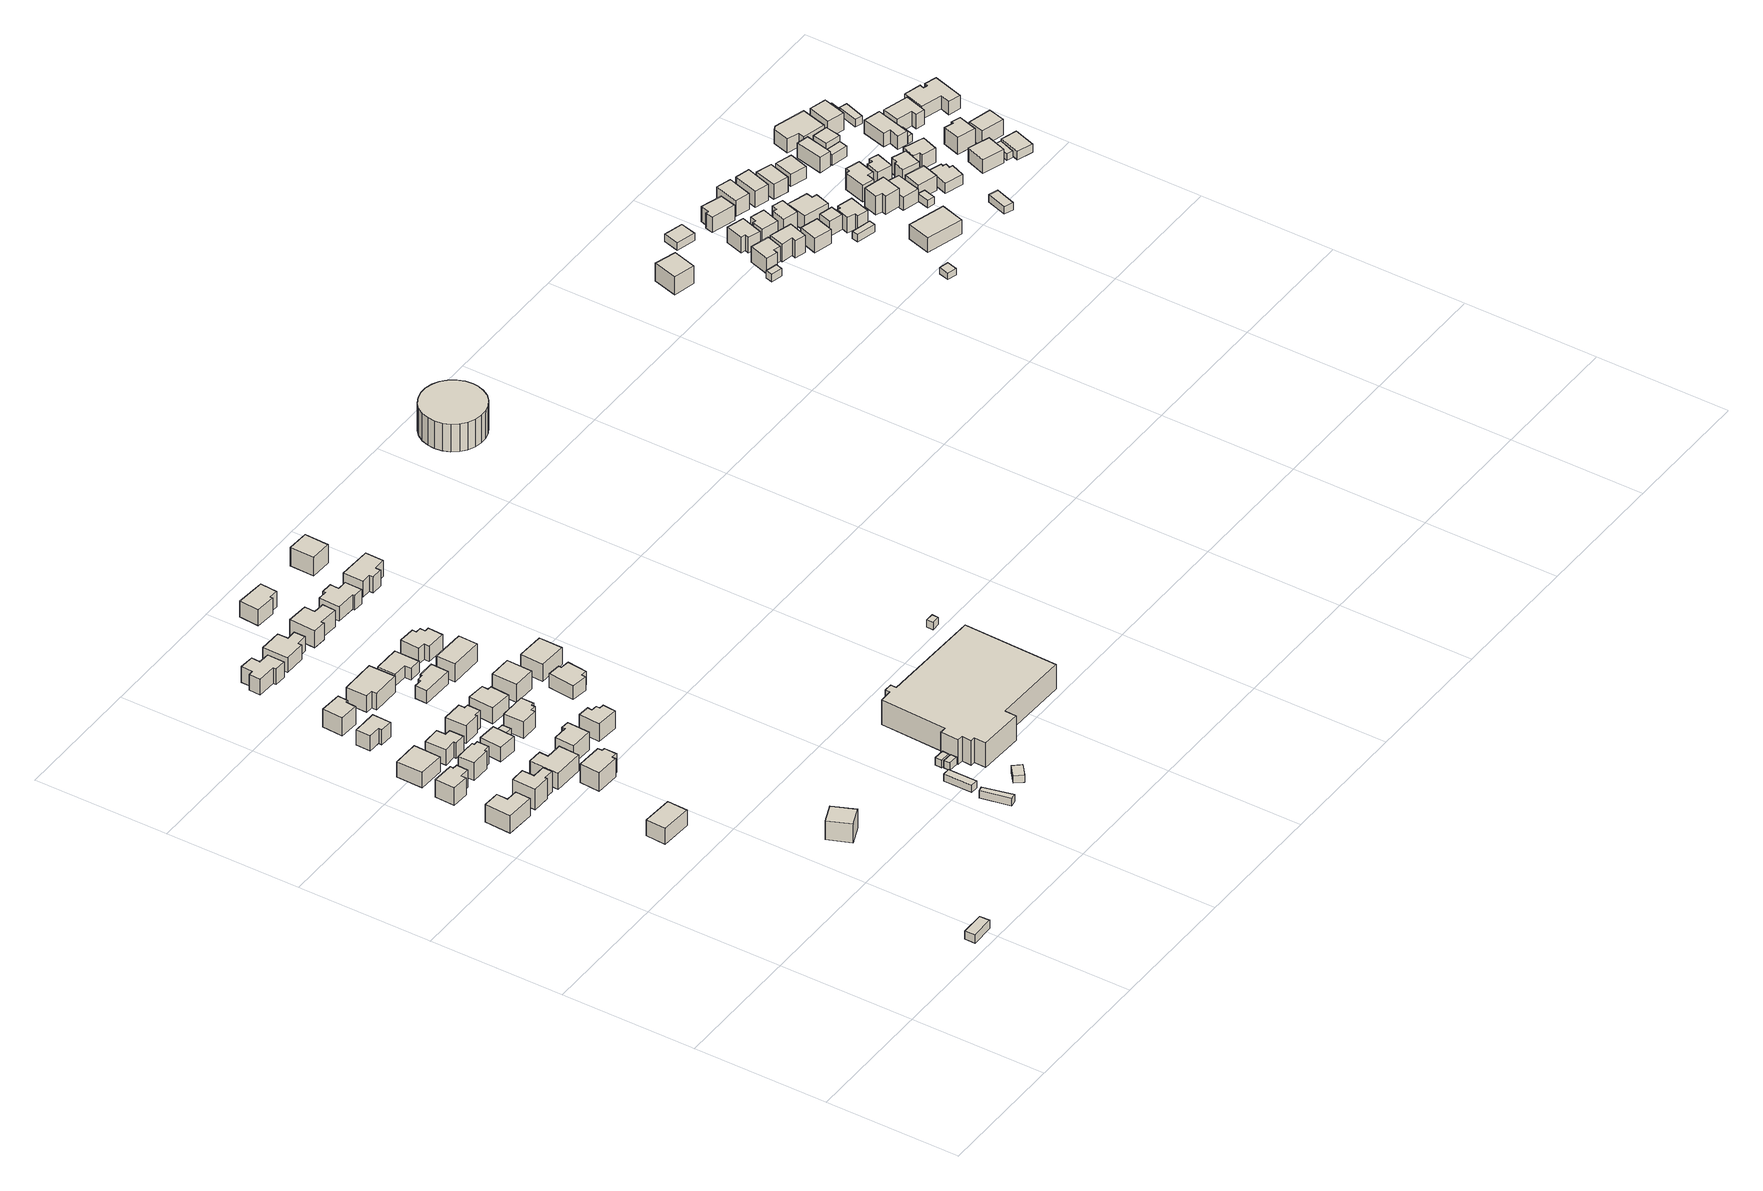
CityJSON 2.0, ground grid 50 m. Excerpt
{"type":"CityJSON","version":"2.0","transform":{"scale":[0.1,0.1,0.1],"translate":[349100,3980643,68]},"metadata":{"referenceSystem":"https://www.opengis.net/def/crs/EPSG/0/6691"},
"CityObjects":{
"building1":{"type":"Building","attributes":{"measuredHeight":3.4},"geometry":[{"type":"Solid","lod":"1","boundaries":[[[[0,1,2,3]],[[2,4,5,3]],[[1,6,4,2]],[[0,7,6,1]],[[3,5,7,0]],[[4,6,7,5]]]]}]},
"building2":{"type":"Building","attributes":{"measuredHeight":9.5},"geometry":[{"type":"Solid","lod":"1","boundaries":[[[[8,9,10,11,12,13]],[[12,14,15,13]],[[11,16,14,12]],[[10,17,16,11]],[[9,18,17,10]],[[8,19,18,9]],[[13,15,19,8]],[[14,16,17,18,19,15]]]]}]},
"building3":{"type":"Building","attributes":{"measuredHeight":8.2},"geometry":[{"type":"Solid","lod":"1","boundaries":[[[[20,21,22,23,24,25,26,27]],[[26,28,29,27]],[[25,30,28,26]],[[24,31,30,25]],[[23,32,31,24]],[[22,33,32,23]],[[21,34,33,22]],[[20,35,34,21]],[[27,29,35,20]],[[28,30,31,32,33,34,35,29]]]]}]},
"building4":{"type":"Building","attributes":{"measuredHeight":7.9},"geometry":[{"type":"Solid","lod":"1","boundaries":[[[[36,37,38,39]],[[38,40,41,39]],[[37,42,40,38]],[[36,43,42,37]],[[39,41,43,36]],[[40,42,43,41]]]]}]},
"building5":{"type":"Building","attributes":{"measuredHeight":7.8},"geometry":[{"type":"Solid","lod":"1","boundaries":[[[[44,45,46,47]],[[46,48,49,47]],[[45,50,48,46]],[[44,51,50,45]],[[47,49,51,44]],[[48,50,51,49]]]]}]},
"building6":{"type":"Building","attributes":{"measuredHeight":9.3},"geometry":[{"type":"Solid","lod":"1","boundaries":[[[[52,53,54,55,56,57,58,59]],[[58,60,61,59]],[[57,62,60,58]],[[56,63,62,57]],[[55,64,63,56]],[[54,65,64,55]],[[53,66,65,54]],[[52,67,66,53]],[[59,61,67,52]],[[60,62,63,64,65,66,67,61]]]]}]},
"building7":{"type":"Building","attributes":{"measuredHeight":8.3},"geometry":[{"type":"Solid","lod":"1","boundaries":[[[[68,69,70,71,72,73,74,75]],[[74,76,77,75]],[[73,78,76,74]],[[72,79,78,73]],[[71,80,79,72]],[[70,81,80,71]],[[69,82,81,70]],[[68,83,82,69]],[[75,77,83,68]],[[76,78,79,80,81,82,83,77]]]]}]},
"building8":{"type":"Building","attributes":{"measuredHeight":7.4},"geometry":[{"type":"Solid","lod":"1","boundaries":[[[[84,85,86,87,88,89,90,91]],[[90,92,93,91]],[[89,94,92,90]],[[88,95,94,89]],[[87,96,95,88]],[[86,97,96,87]],[[85,98,97,86]],[[84,99,98,85]],[[91,93,99,84]],[[92,94,95,96,97,98,99,93]]]]}]},
"building9":{"type":"Building","attributes":{"measuredHeight":6.1},"geometry":[{"type":"Solid","lod":"1","boundaries":[[[[100,101,102,103,104,105]],[[104,106,107,105]],[[103,108,106,104]],[[102,109,108,103]],[[101,110,109,102]],[[100,111,110,101]],[[105,107,111,100]],[[106,108,109,110,111,107]]]]}]},
"building10":{"type":"Building","attributes":{"measuredHeight":6.6},"geometry":[{"type":"Solid","lod":"1","boundaries":[[[[112,113,114,115,116,117]],[[116,118,119,117]],[[115,120,118,116]],[[114,121,120,115]],[[113,122,121,114]],[[112,123,122,113]],[[117,119,123,112]],[[118,120,121,122,123,119]]]]}]},
"building11":{"type":"Building","attributes":{"measuredHeight":8.3},"geometry":[{"type":"Solid","lod":"1","boundaries":[[[[124,125,126,127,128,129]],[[128,130,131,129]],[[127,132,130,128]],[[126,133,132,127]],[[125,134,133,126]],[[124,135,134,125]],[[129,131,135,124]],[[130,132,133,134,135,131]]]]}]},
"building12":{"type":"Building","attributes":{"measuredHeight":8.5},"geometry":[{"type":"Solid","lod":"1","boundaries":[[[[136,137,138,139]],[[138,140,141,139]],[[137,142,140,138]],[[136,143,142,137]],[[139,141,143,136]],[[140,142,143,141]]]]}]},
"building13":{"type":"Building","attributes":{"measuredHeight":8.8},"geometry":[{"type":"Solid","lod":"1","boundaries":[[[[144,145,146,147,148,149,150,151]],[[150,152,153,151]],[[149,154,152,150]],[[148,155,154,149]],[[147,156,155,148]],[[146,157,156,147]],[[145,158,157,146]],[[144,159,158,145]],[[151,153,159,144]],[[152,154,155,156,157,158,159,153]]]]}]},
"building14":{"type":"Building","attributes":{"measuredHeight":5.9},"geometry":[{"type":"Solid","lod":"1","boundaries":[[[[160,161,162,163]],[[162,164,165,163]],[[161,166,164,162]],[[160,167,166,161]],[[163,165,167,160]],[[164,166,167,165]]]]}]},
"building15":{"type":"Building","attributes":{"measuredHeight":8.2},"geometry":[{"type":"Solid","lod":"1","boundaries":[[[[168,169,170,171,172,173,174,175]],[[174,176,177,175]],[[173,178,176,174]],[[172,179,178,173]],[[171,180,179,172]],[[170,181,180,171]],[[169,182,181,170]],[[168,183,182,169]],[[175,177,183,168]],[[176,178,179,180,181,182,183,177]]]]}]},
"building16":{"type":"Building","attributes":{"measuredHeight":8.1},"geometry":[{"type":"Solid","lod":"1","boundaries":[[[[184,185,186,187,188,189]],[[188,190,191,189]],[[187,192,190,188]],[[186,193,192,187]],[[185,194,193,186]],[[184,195,194,185]],[[189,191,195,184]],[[190,192,193,194,195,191]]]]}]},
"building17":{"type":"Building","attributes":{"measuredHeight":3},"geometry":[{"type":"Solid","lod":"1","boundaries":[[[[196,197,198,199]],[[198,200,201,199]],[[197,202,200,198]],[[196,203,202,197]],[[199,201,203,196]],[[200,202,203,201]]]]}]},
"building18":{"type":"Building","attributes":{"measuredHeight":8.4},"geometry":[{"type":"Solid","lod":"1","boundaries":[[[[204,205,206,207,208,209,210,211,212,213]],[[212,214,215,213]],[[211,216,214,212]],[[210,217,216,211]],[[209,218,217,210]],[[208,219,218,209]],[[207,220,219,208]],[[206,221,220,207]],[[205,222,221,206]],[[204,223,222,205]],[[213,215,223,204]],[[214,216,217,218,219,220,221,222,223,215]]]]}]},
"building19":{"type":"Building","attributes":{"measuredHeight":8.9},"geometry":[{"type":"Solid","lod":"1","boundaries":[[[[224,225,226,227,228,229]],[[228,230,231,229]],[[227,232,230,228]],[[226,233,232,227]],[[225,234,233,226]],[[224,235,234,225]],[[229,231,235,224]],[[230,232,233,234,235,231]]]]}]},
"building20":{"type":"Building","attributes":{"measuredHeight":7.8},"geometry":[{"type":"Solid","lod":"1","boundaries":[[[[236,237,238,239,240,241,242,243]],[[242,244,245,243]],[[241,246,244,242]],[[240,247,246,241]],[[239,248,247,240]],[[238,249,248,239]],[[237,250,249,238]],[[236,251,250,237]],[[243,245,251,236]],[[244,246,247,248,249,250,251,245]]]]}]},
"building21":{"type":"Building","attributes":{"measuredHeight":8},"geometry":[{"type":"Solid","lod":"1","boundaries":[[[[252,253,254,255,256,257]],[[256,258,259,257]],[[255,260,258,256]],[[254,261,260,255]],[[253,262,261,254]],[[252,263,262,253]],[[257,259,263,252]],[[258,260,261,262,263,259]]]]}]},
"building22":{"type":"Building","attributes":{"measuredHeight":8.2},"geometry":[{"type":"Solid","lod":"1","boundaries":[[[[264,265,266,267,268,269,270,271]],[[270,272,273,271]],[[269,274,272,270]],[[268,275,274,269]],[[267,276,275,268]],[[266,277,276,267]],[[265,278,277,266]],[[264,279,278,265]],[[271,273,279,264]],[[272,274,275,276,277,278,279,273]]]]}]},
"building23":{"type":"Building","attributes":{"measuredHeight":8.6},"geometry":[{"type":"Solid","lod":"1","boundaries":[[[[280,281,282,283,284,285,286,287]],[[286,288,289,287]],[[285,290,288,286]],[[284,291,290,285]],[[283,292,291,284]],[[282,293,292,283]],[[281,294,293,282]],[[280,295,294,281]],[[287,289,295,280]],[[288,290,291,292,293,294,295,289]]]]}]},
"building24":{"type":"Building","attributes":{"measuredHeight":5.2},"geometry":[{"type":"Solid","lod":"1","boundaries":[[[[296,297,298,299,300,301,302,303]],[[302,304,305,303]],[[301,306,304,302]],[[300,307,306,301]],[[299,308,307,300]],[[298,309,308,299]],[[297,310,309,298]],[[296,311,310,297]],[[303,305,311,296]],[[304,306,307,308,309,310,311,305]]]]}]},
"building25":{"type":"Building","attributes":{"measuredHeight":5.7},"geometry":[{"type":"Solid","lod":"1","boundaries":[[[[312,313,314,315,316,317]],[[316,318,319,317]],[[315,320,318,316]],[[314,321,320,315]],[[313,322,321,314]],[[312,323,322,313]],[[317,319,323,312]],[[318,320,321,322,323,319]]]]}]},
"building26":{"type":"Building","attributes":{"measuredHeight":8.3},"geometry":[{"type":"Solid","lod":"1","boundaries":[[[[324,325,326,327]],[[326,328,329,327]],[[325,330,328,326]],[[324,331,330,325]],[[327,329,331,324]],[[328,330,331,329]]]]}]},
"building27":{"type":"Building","attributes":{"measuredHeight":3},"geometry":[{"type":"Solid","lod":"1","boundaries":[[[[332,333,334,335]],[[334,336,337,335]],[[333,338,336,334]],[[332,339,338,333]],[[335,337,339,332]],[[336,338,339,337]]]]}]},
"building28":{"type":"Building","attributes":{"measuredHeight":8.3},"geometry":[{"type":"Solid","lod":"1","boundaries":[[[[340,341,342,343,344,345,346,347]],[[346,348,349,347]],[[345,350,348,346]],[[344,351,350,345]],[[343,352,351,344]],[[342,353,352,343]],[[341,354,353,342]],[[340,355,354,341]],[[347,349,355,340]],[[348,350,351,352,353,354,355,349]]]]}]},
"building29":{"type":"Building","attributes":{"measuredHeight":8.1},"geometry":[{"type":"Solid","lod":"1","boundaries":[[[[356,357,358,359]],[[358,360,361,359]],[[357,362,360,358]],[[356,363,362,357]],[[359,361,363,356]],[[360,362,363,361]]]]}]},
"building30":{"type":"Building","attributes":{"measuredHeight":3},"geometry":[{"type":"Solid","lod":"1","boundaries":[[[[364,365,366,367]],[[366,368,369,367]],[[365,370,368,366]],[[364,371,370,365]],[[367,369,371,364]],[[368,370,371,369]]]]}]},
"building31":{"type":"Building","attributes":{"measuredHeight":5.5},"geometry":[{"type":"Solid","lod":"1","boundaries":[[[[372,373,374,375,376,377,378,379]],[[378,380,381,379]],[[377,382,380,378]],[[376,383,382,377]],[[375,384,383,376]],[[374,385,384,375]],[[373,386,385,374]],[[372,387,386,373]],[[379,381,387,372]],[[380,382,383,384,385,386,387,381]]]]}]},
"building32":{"type":"Building","attributes":{"measuredHeight":8.8},"geometry":[{"type":"Solid","lod":"1","boundaries":[[[[388,389,390,391,392,393,394,395,396,397]],[[396,398,399,397]],[[395,400,398,396]],[[394,401,400,395]],[[393,402,401,394]],[[392,403,402,393]],[[391,404,403,392]],[[390,405,404,391]],[[389,406,405,390]],[[388,407,406,389]],[[397,399,407,388]],[[398,400,401,402,403,404,405,406,407,399]]]]}]},
"building33":{"type":"Building","attributes":{"measuredHeight":8.3},"geometry":[{"type":"Solid","lod":"1","boundaries":[[[[408,409,410,411,412,413]],[[412,414,415,413]],[[411,416,414,412]],[[410,417,416,411]],[[409,418,417,410]],[[408,419,418,409]],[[413,415,419,408]],[[414,416,417,418,419,415]]]]}]},
"building34":{"type":"Building","attributes":{"measuredHeight":8.1},"geometry":[{"type":"Solid","lod":"1","boundaries":[[[[420,421,422,423]],[[422,424,425,423]],[[421,426,424,422]],[[420,427,426,421]],[[423,425,427,420]],[[424,426,427,425]]]]}]},
"building35":{"type":"Building","attributes":{"measuredHeight":3},"geometry":[{"type":"Solid","lod":"1","boundaries":[[[[428,429,430,431]],[[430,432,433,431]],[[429,434,432,430]],[[428,435,434,429]],[[431,433,435,428]],[[432,434,435,433]]]]}]},
"building36":{"type":"Building","attributes":{"measuredHeight":3},"geometry":[{"type":"Solid","lod":"1","boundaries":[[[[436,437,438,439]],[[438,440,441,439]],[[437,442,440,438]],[[436,443,442,437]],[[439,441,443,436]],[[440,442,443,441]]]]}]},
"building37":{"type":"Building","attributes":{"measuredHeight":3},"geometry":[{"type":"Solid","lod":"1","boundaries":[[[[444,445,446,447]],[[446,448,449,447]],[[445,450,448,446]],[[444,451,450,445]],[[447,449,451,444]],[[448,450,451,449]]]]}]},
"building38":{"type":"Building","attributes":{"measuredHeight":8.3},"geometry":[{"type":"Solid","lod":"1","boundaries":[[[[452,453,454,455,456,457,458,459,460,461]],[[460,462,463,461]],[[459,464,462,460]],[[458,465,464,459]],[[457,466,465,458]],[[456,467,466,457]],[[455,468,467,456]],[[454,469,468,455]],[[453,470,469,454]],[[452,471,470,453]],[[461,463,471,452]],[[462,464,465,466,467,468,469,470,471,463]]]]}]},
"building39":{"type":"Building","attributes":{"measuredHeight":8.4},"geometry":[{"type":"Solid","lod":"1","boundaries":[[[[472,473,474,475,476,477,478,479]],[[478,480,481,479]],[[477,482,480,478]],[[476,483,482,477]],[[475,484,483,476]],[[474,485,484,475]],[[473,486,485,474]],[[472,487,486,473]],[[479,481,487,472]],[[480,482,483,484,485,486,487,481]]]]}]},
"building40":{"type":"Building","attributes":{"measuredHeight":8.8},"geometry":[{"type":"Solid","lod":"1","boundaries":[[[[488,489,490,491]],[[490,492,493,491]],[[489,494,492,490]],[[488,495,494,489]],[[491,493,495,488]],[[492,494,495,493]]]]}]},
"building41":{"type":"Building","attributes":{"measuredHeight":10},"geometry":[{"type":"Solid","lod":"1","boundaries":[[[[496,497,498,499,500,501,502,503,504,505,506,507,508,509,510,511]],[[510,512,513,511]],[[509,514,512,510]],[[508,515,514,509]],[[507,516,515,508]],[[506,517,516,507]],[[505,518,517,506]],[[504,519,518,505]],[[503,520,519,504]],[[502,521,520,503]],[[501,522,521,502]],[[500,523,522,501]],[[499,524,523,500]],[[498,525,524,499]],[[497,526,525,498]],[[496,527,526,497]],[[511,513,527,496]],[[512,514,515,516,517,518,519,520,521,522,523,524,525,526,527,513]]]]}]},
"building42":{"type":"Building","attributes":{"measuredHeight":3},"geometry":[{"type":"Solid","lod":"1","boundaries":[[[[528,529,530,531]],[[530,532,533,531]],[[529,534,532,530]],[[528,535,534,529]],[[531,533,535,528]],[[532,534,535,533]]]]}]},
"building43":{"type":"Building","attributes":{"measuredHeight":12.5},"geometry":[{"type":"Solid","lod":"1","boundaries":[[[[536,537,538,539,540,541,542,543,544,545,546,547,548,549,550,551,552,553,554,555,556,557,558,559,560,561]],[[560,562,563,561]],[[559,564,562,560]],[[558,565,564,559]],[[557,566,565,558]],[[556,567,566,557]],[[555,568,567,556]],[[554,569,568,555]],[[553,570,569,554]],[[552,571,570,553]],[[551,572,571,552]],[[550,573,572,551]],[[549,574,573,550]],[[548,575,574,549]],[[547,576,575,548]],[[546,577,576,547]],[[545,578,577,546]],[[544,579,578,545]],[[543,580,579,544]],[[542,581,580,543]],[[541,582,581,542]],[[540,583,582,541]],[[539,584,583,540]],[[538,585,584,539]],[[537,586,585,538]],[[536,587,586,537]],[[561,563,587,536]],[[562,564,565,566,567,568,569,570,571,572,573,574,575,576,577,578,579,580,581,582,583,584,585,586,587,563]]]]}]},
"building44":{"type":"Building","attributes":{"measuredHeight":8.2},"geometry":[{"type":"Solid","lod":"1","boundaries":[[[[588,589,590,591]],[[590,592,593,591]],[[589,594,592,590]],[[588,595,594,589]],[[591,593,595,588]],[[592,594,595,593]]]]}]},
"building45":{"type":"Building","attributes":{"measuredHeight":3},"geometry":[{"type":"Solid","lod":"1","boundaries":[[[[596,597,598,599]],[[598,600,601,599]],[[597,602,600,598]],[[596,603,602,597]],[[599,601,603,596]],[[600,602,603,601]]]]}]},
"building46":{"type":"Building","attributes":{"measuredHeight":7.4},"geometry":[{"type":"Solid","lod":"1","boundaries":[[[[604,605,606,607,608,609]],[[608,610,611,609]],[[607,612,610,608]],[[606,613,612,607]],[[605,614,613,606]],[[604,615,614,605]],[[609,611,615,604]],[[610,612,613,614,615,611]]]]}]},
"building47":{"type":"Building","attributes":{"measuredHeight":3},"geometry":[{"type":"Solid","lod":"1","boundaries":[[[[616,617,618,619]],[[618,620,621,619]],[[617,622,620,618]],[[616,623,622,617]],[[619,621,623,616]],[[620,622,623,621]]]]}]},
"building48":{"type":"Building","attributes":{"measuredHeight":7.5},"geometry":[{"type":"Solid","lod":"1","boundaries":[[[[624,625,626,627,628,629]],[[628,630,631,629]],[[627,632,630,628]],[[626,633,632,627]],[[625,634,633,626]],[[624,635,634,625]],[[629,631,635,624]],[[630,632,633,634,635,631]]]]}]},
"building49":{"type":"Building","attributes":{"measuredHeight":8},"geometry":[{"type":"Solid","lod":"1","boundaries":[[[[636,637,638,639,640,641]],[[640,642,643,641]],[[639,644,642,640]],[[638,645,644,639]],[[637,646,645,638]],[[636,647,646,637]],[[641,643,647,636]],[[642,644,645,646,647,643]]]]}]},
"building50":{"type":"Building","attributes":{"measuredHeight":6.6},"geometry":[{"type":"Solid","lod":"1","boundaries":[[[[648,649,650,651,652,653]],[[652,654,655,653]],[[651,656,654,652]],[[650,657,656,651]],[[649,658,657,650]],[[648,659,658,649]],[[653,655,659,648]],[[654,656,657,658,659,655]]]]}]},
"building51":{"type":"Building","attributes":{"measuredHeight":7.6},"geometry":[{"type":"Solid","lod":"1","boundaries":[[[[660,661,662,663,664,665]],[[664,666,667,665]],[[663,668,666,664]],[[662,669,668,663]],[[661,670,669,662]],[[660,671,670,661]],[[665,667,671,660]],[[666,668,669,670,671,667]]]]}]},
"building52":{"type":"Building","attributes":{"measuredHeight":5.8},"geometry":[{"type":"Solid","lod":"1","boundaries":[[[[672,673,674,675]],[[674,676,677,675]],[[673,678,676,674]],[[672,679,678,673]],[[675,677,679,672]],[[676,678,679,677]]]]}]},
"building53":{"type":"Building","attributes":{"measuredHeight":2.6},"geometry":[{"type":"Solid","lod":"1","boundaries":[[[[680,681,682,683]],[[682,684,685,683]],[[681,686,684,682]],[[680,687,686,681]],[[683,685,687,680]],[[684,686,687,685]]]]}]},
"building54":{"type":"Building","attributes":{"measuredHeight":7},"geometry":[{"type":"Solid","lod":"1","boundaries":[[[[688,689,690,691,692,693]],[[692,694,695,693]],[[691,696,694,692]],[[690,697,696,691]],[[689,698,697,690]],[[688,699,698,689]],[[693,695,699,688]],[[694,696,697,698,699,695]]]]}]},
"building55":{"type":"Building","attributes":{"measuredHeight":6.1},"geometry":[{"type":"Solid","lod":"1","boundaries":[[[[700,701,702,703]],[[702,704,705,703]],[[701,706,704,702]],[[700,707,706,701]],[[703,705,707,700]],[[704,706,707,705]]]]}]},
"building56":{"type":"Building","attributes":{"measuredHeight":7.5},"geometry":[{"type":"Solid","lod":"1","boundaries":[[[[708,709,710,711]],[[710,712,713,711]],[[709,714,712,710]],[[708,715,714,709]],[[711,713,715,708]],[[712,714,715,713]]]]}]},
"building57":{"type":"Building","attributes":{"measuredHeight":3},"geometry":[{"type":"Solid","lod":"1","boundaries":[[[[716,717,718,719]],[[718,720,721,719]],[[717,722,720,718]],[[716,723,722,717]],[[719,721,723,716]],[[720,722,723,721]]]]}]},
"building58":{"type":"Building","attributes":{"measuredHeight":8.2},"geometry":[{"type":"Solid","lod":"1","boundaries":[[[[724,725,726,727,728,729]],[[728,730,731,729]],[[727,732,730,728]],[[726,733,732,727]],[[725,734,733,726]],[[724,735,734,725]],[[729,731,735,724]],[[730,732,733,734,735,731]]]]}]},
"building59":{"type":"Building","attributes":{"measuredHeight":8.3},"geometry":[{"type":"Solid","lod":"1","boundaries":[[[[736,737,738,739,740,741,742,743]],[[742,744,745,743]],[[741,746,744,742]],[[740,747,746,741]],[[739,748,747,740]],[[738,749,748,739]],[[737,750,749,738]],[[736,751,750,737]],[[743,745,751,736]],[[744,746,747,748,749,750,751,745]]]]}]},
"building60":{"type":"Building","attributes":{"measuredHeight":7.5},"geometry":[{"type":"Solid","lod":"1","boundaries":[[[[752,753,754,755]],[[754,756,757,755]],[[753,758,756,754]],[[752,759,758,753]],[[755,757,759,752]],[[756,758,759,757]]]]}]},
"building61":{"type":"Building","attributes":{"measuredHeight":7.2},"geometry":[{"type":"Solid","lod":"1","boundaries":[[[[760,761,762,763]],[[762,764,765,763]],[[761,766,764,762]],[[760,767,766,761]],[[763,765,767,760]],[[764,766,767,765]]]]}]},
"building62":{"type":"Building","attributes":{"measuredHeight":8},"geometry":[{"type":"Solid","lod":"1","boundaries":[[[[768,769,770,771]],[[770,772,773,771]],[[769,774,772,770]],[[768,775,774,769]],[[771,773,775,768]],[[772,774,775,773]]]]}]},
"building63":{"type":"Building","attributes":{"measuredHeight":8.8},"geometry":[{"type":"Solid","lod":"1","boundaries":[[[[776,777,778,779,780,781]],[[780,782,783,781]],[[779,784,782,780]],[[778,785,784,779]],[[777,786,785,778]],[[776,787,786,777]],[[781,783,787,776]],[[782,784,785,786,787,783]]]]}]},
"building64":{"type":"Building","attributes":{"measuredHeight":4.9},"geometry":[{"type":"Solid","lod":"1","boundaries":[[[[788,789,790,791]],[[790,792,793,791]],[[789,794,792,790]],[[788,795,794,789]],[[791,793,795,788]],[[792,794,795,793]]]]}]},
"building65":{"type":"Building","attributes":{"measuredHeight":7.3},"geometry":[{"type":"Solid","lod":"1","boundaries":[[[[796,797,798,799,800,801,802,803]],[[802,804,805,803]],[[801,806,804,802]],[[800,807,806,801]],[[799,808,807,800]],[[798,809,808,799]],[[797,810,809,798]],[[796,811,810,797]],[[803,805,811,796]],[[804,806,807,808,809,810,811,805]]]]}]},
"building66":{"type":"Building","attributes":{"measuredHeight":7.3},"geometry":[{"type":"Solid","lod":"1","boundaries":[[[[812,813,814,815]],[[814,816,817,815]],[[813,818,816,814]],[[812,819,818,813]],[[815,817,819,812]],[[816,818,819,817]]]]}]},
"building67":{"type":"Building","attributes":{"measuredHeight":3},"geometry":[{"type":"Solid","lod":"1","boundaries":[[[[820,821,822,823]],[[822,824,825,823]],[[821,826,824,822]],[[820,827,826,821]],[[823,825,827,820]],[[824,826,827,825]]]]}]},
"building68":{"type":"Building","attributes":{"measuredHeight":6.6},"geometry":[{"type":"Solid","lod":"1","boundaries":[[[[828,829,830,831,832,833]],[[832,834,835,833]],[[831,836,834,832]],[[830,837,836,831]],[[829,838,837,830]],[[828,839,838,829]],[[833,835,839,828]],[[834,836,837,838,839,835]]]]}]},
"building69":{"type":"Building","attributes":{"measuredHeight":7.3},"geometry":[{"type":"Solid","lod":"1","boundaries":[[[[840,841,842,843]],[[842,844,845,843]],[[841,846,844,842]],[[840,847,846,841]],[[843,845,847,840]],[[844,846,847,845]]]]}]},
"building70":{"type":"Building","attributes":{"measuredHeight":6.9},"geometry":[{"type":"Solid","lod":"1","boundaries":[[[[848,849,850,851]],[[850,852,853,851]],[[849,854,852,850]],[[848,855,854,849]],[[851,853,855,848]],[[852,854,855,853]]]]}]},
"building71":{"type":"Building","attributes":{"measuredHeight":3},"geometry":[{"type":"Solid","lod":"1","boundaries":[[[[856,857,858,859]],[[858,860,861,859]],[[857,862,860,858]],[[856,863,862,857]],[[859,861,863,856]],[[860,862,863,861]]]]}]},
"building72":{"type":"Building","attributes":{"measuredHeight":6.4},"geometry":[{"type":"Solid","lod":"1","boundaries":[[[[864,865,866,867,868,869]],[[868,870,871,869]],[[867,872,870,868]],[[866,873,872,867]],[[865,874,873,866]],[[864,875,874,865]],[[869,871,875,864]],[[870,872,873,874,875,871]]]]}]},
"building73":{"type":"Building","attributes":{"measuredHeight":4.2},"geometry":[{"type":"Solid","lod":"1","boundaries":[[[[876,877,878,879]],[[878,880,881,879]],[[877,882,880,878]],[[876,883,882,877]],[[879,881,883,876]],[[880,882,883,881]]]]}]},
"building74":{"type":"Building","attributes":{"measuredHeight":4.1},"geometry":[{"type":"Solid","lod":"1","boundaries":[[[[884,885,886,887,888,889,890,891]],[[890,892,893,891]],[[889,894,892,890]],[[888,895,894,889]],[[887,896,895,888]],[[886,897,896,887]],[[885,898,897,886]],[[884,899,898,885]],[[891,893,899,884]],[[892,894,895,896,897,898,899,893]]]]}]},
"building75":{"type":"Building","attributes":{"measuredHeight":6.1},"geometry":[{"type":"Solid","lod":"1","boundaries":[[[[900,901,902,903]],[[902,904,905,903]],[[901,906,904,902]],[[900,907,906,901]],[[903,905,907,900]],[[904,906,907,905]]]]}]},
"building76":{"type":"Building","attributes":{"measuredHeight":8},"geometry":[{"type":"Solid","lod":"1","boundaries":[[[[908,909,910,911,912,913,914]],[[913,915,916,914]],[[912,917,915,913]],[[911,918,917,912]],[[910,919,918,911]],[[909,920,919,910]],[[908,921,920,909]],[[914,916,921,908]],[[915,917,918,919,920,921,916]]]]}]},
"building77":{"type":"Building","attributes":{"measuredHeight":5.8},"geometry":[{"type":"Solid","lod":"1","boundaries":[[[[922,923,924,925,926,927]],[[926,928,929,927]],[[925,930,928,926]],[[924,931,930,925]],[[923,932,931,924]],[[922,933,932,923]],[[927,929,933,922]],[[928,930,931,932,933,929]]]]}]},
"building78":{"type":"Building","attributes":{"measuredHeight":7.5},"geometry":[{"type":"Solid","lod":"1","boundaries":[[[[934,935,936,937]],[[936,938,939,937]],[[935,940,938,936]],[[934,941,940,935]],[[937,939,941,934]],[[938,940,941,939]]]]}]},
"building79":{"type":"Building","attributes":{"measuredHeight":8},"geometry":[{"type":"Solid","lod":"1","boundaries":[[[[942,943,944,945]],[[944,946,947,945]],[[943,948,946,944]],[[942,949,948,943]],[[945,947,949,942]],[[946,948,949,947]]]]}]},
"building80":{"type":"Building","attributes":{"measuredHeight":7.7},"geometry":[{"type":"Solid","lod":"1","boundaries":[[[[950,951,952,953,954,955]],[[954,956,957,955]],[[953,958,956,954]],[[952,959,958,953]],[[951,960,959,952]],[[950,961,960,951]],[[955,957,961,950]],[[956,958,959,960,961,957]]]]}]},
"building81":{"type":"Building","attributes":{"measuredHeight":3},"geometry":[{"type":"Solid","lod":"1","boundaries":[[[[962,963,964,965]],[[964,966,967,965]],[[963,968,966,964]],[[962,969,968,963]],[[965,967,969,962]],[[966,968,969,967]]]]}]},
"building82":{"type":"Building","attributes":{"measuredHeight":7.6},"geometry":[{"type":"Solid","lod":"1","boundaries":[[[[970,971,972,973,974,975]],[[974,976,977,975]],[[973,978,976,974]],[[972,979,978,973]],[[971,980,979,972]],[[970,981,980,971]],[[975,977,981,970]],[[976,978,979,980,981,977]]]]}]},
"building83":{"type":"Building","attributes":{"measuredHeight":2.6},"geometry":[{"type":"Solid","lod":"1","boundaries":[[[[982,983,984,985]],[[984,986,987,985]],[[983,988,986,984]],[[982,989,988,983]],[[985,987,989,982]],[[986,988,989,987]]]]}]},
"building84":{"type":"Building","attributes":{"measuredHeight":3},"geometry":[{"type":"Solid","lod":"1","boundaries":[[[[990,991,992,993]],[[992,994,995,993]],[[991,996,994,992]],[[990,997,996,991]],[[993,995,997,990]],[[994,996,997,995]]]]}]},
"building85":{"type":"Building","attributes":{"measuredHeight":3},"geometry":[{"type":"Solid","lod":"1","boundaries":[[[[998,999,1000,1001]],[[1000,1002,1003,1001]],[[999,1004,1002,1000]],[[998,1005,1004,999]],[[1001,1003,1005,998]],[[1002,1004,1005,1003]]]]}]},
"building86":{"type":"Building","attributes":{"measuredHeight":3.4},"geometry":[{"type":"Solid","lod":"1","boundaries":[[[[1006,1007,1008,1009]],[[1008,1010,1011,1009]],[[1007,1012,1010,1008]],[[1006,1013,1012,1007]],[[1009,1011,1013,1006]],[[1010,1012,1013,1011]]]]}]},
"building87":{"type":"Building","attributes":{"measuredHeight":7.2},"geometry":[{"type":"Solid","lod":"1","boundaries":[[[[1014,1015,1016,1017,1018,1019]],[[1018,1020,1021,1019]],[[1017,1022,1020,1018]],[[1016,1023,1022,1017]],[[1015,1024,1023,1016]],[[1014,1025,1024,1015]],[[1019,1021,1025,1014]],[[1020,1022,1023,1024,1025,1021]]]]}]},
"building88":{"type":"Building","attributes":{"measuredHeight":7.7},"geometry":[{"type":"Solid","lod":"1","boundaries":[[[[1026,1027,1028,1029]],[[1028,1030,1031,1029]],[[1027,1032,1030,1028]],[[1026,1033,1032,1027]],[[1029,1031,1033,1026]],[[1030,1032,1033,1031]]]]}]},
"building89":{"type":"Building","attributes":{"measuredHeight":7.3},"geometry":[{"type":"Solid","lod":"1","boundaries":[[[[1034,1035,1036,1037,1038,1039,1040,1041,1042,1043]],[[1042,1044,1045,1043]],[[1041,1046,1044,1042]],[[1040,1047,1046,1041]],[[1039,1048,1047,1040]],[[1038,1049,1048,1039]],[[1037,1050,1049,1038]],[[1036,1051,1050,1037]],[[1035,1052,1051,1036]],[[1034,1053,1052,1035]],[[1043,1045,1053,1034]],[[1044,1046,1047,1048,1049,1050,1051,1052,1053,1045]]]]}]}
},
"vertices":[
[472,49,51],[473,11,51],[385,9,51],[385,48,51],[385,9,85],[385,48,85],[473,11,85],[472,49,85],
[9,1623,93],[73,1620,93],[71,1578,93],[116,1576,93],[113,1519,93],[4,1525,93],[113,1519,164],[4,1525,164],[116,1576,164],[71,1578,164],[73,1620,164],[9,1623,164],
[117,1758,101],[82,1760,101],[81,1742,101],[17,1745,101],[20,1819,101],[102,1815,101],[101,1803,101],[119,1802,101],[101,1803,172],[119,1802,172],[102,1815,172],[20,1819,172],[17,1745,172],[81,1742,172],[82,1760,172],[117,1758,172],
[117,1962,121],[114,1862,121],[16,1865,121],[18,1964,121],[16,1865,183],[18,1964,183],[114,1862,183],[117,1962,183],
[364,1088,72],[247,1095,72],[251,1170,72],[368,1163,72],[251,1170,136],[368,1163,136],[247,1095,136],[364,1088,136],
[198,1605,99],[197,1559,99],[247,1558,99],[246,1523,99],[208,1524,99],[208,1517,99],[141,1518,99],[143,1606,99],[141,1518,183],[143,1606,183],[208,1517,183],[208,1524,183],[246,1523,183],[247,1558,183],[197,1559,183],[198,1605,183],
[246,1763,107],[222,1763,107],[222,1755,107],[151,1756,107],[151,1817,107],[230,1816,107],[230,1807,107],[246,1807,107],[230,1807,180],[246,1807,180],[230,1816,180],[151,1817,180],[151,1756,180],[222,1755,180],[222,1763,180],[246,1763,180],
[151,1942,123],[217,1942,123],[217,1907,123],[239,1907,123],[239,1854,123],[197,1854,123],[197,1863,123],[151,1863,123],[197,1863,186],[151,1863,186],[197,1854,186],[239,1854,186],[239,1907,186],[217,1907,186],[217,1942,186],[151,1942,186],
[175,2156,124],[173,2088,124],[125,2090,124],[126,2103,124],[79,2103,124],[81,2159,124],[79,2103,185],[81,2159,185],[126,2103,185],[125,2090,185],[173,2088,185],[175,2156,185],
[376,1580,107],[373,1504,107],[259,1508,107],[263,1618,107],[316,1616,107],[314,1582,107],[316,1616,173],[314,1582,173],[263,1618,173],[259,1508,173],[373,1504,173],[376,1580,173],
[79,2210,139],[84,2287,139],[166,2282,139],[163,2243,139],[154,2244,139],[151,2206,139],[154,2244,212],[151,2206,212],[163,2243,212],[166,2282,212],[84,2287,212],[79,2210,212],
[585,601,66],[550,685,66],[621,714,66],[656,630,66],[621,714,143],[656,630,143],[550,685,143],[585,601,143],
[444,1407,96],[422,1409,96],[422,1396,96],[333,1401,96],[338,1476,96],[434,1471,96],[434,1455,96],[446,1454,96],[434,1455,172],[446,1454,172],[434,1471,172],[338,1476,172],[333,1401,172],[422,1396,172],[422,1409,172],[444,1407,172],
[347,1811,112],[341,1728,112],[272,1734,112],[278,1816,112],[272,1734,171],[278,1816,171],[341,1728,171],[347,1811,171],
[369,1876,123],[342,1876,123],[342,1868,123],[278,1870,123],[279,1949,123],[355,1947,123],[355,1924,123],[370,1924,123],[355,1924,194],[370,1924,194],[355,1947,194],[279,1949,194],[278,1870,194],[342,1868,194],[342,1876,194],[369,1876,194],
[392,1606,113],[447,1604,113],[447,1616,113],[478,1614,113],[474,1530,113],[389,1534,113],[474,1530,186],[389,1534,186],[478,1614,186],[447,1616,186],[447,1604,186],[392,1606,186],
[396,1809,116],[395,1775,116],[366,1776,116],[368,1810,116],[366,1776,146],[368,1810,146],[395,1775,146],[396,1809,146],
[169,2612,157],[167,2579,157],[210,2577,157],[208,2513,157],[164,2515,157],[164,2527,157],[92,2529,157],[94,2572,157],[112,2572,157],[114,2615,157],[112,2572,221],[114,2615,221],[94,2572,221],[92,2529,221],[164,2527,221],[164,2515,221],[208,2513,221],[210,2577,221],[167,2579,221],[169,2612,221],
[356,2189,138],[250,2190,138],[250,2209,138],[223,2210,138],[224,2289,138],[356,2288,138],[224,2289,205],[356,2288,205],[223,2210,205],[250,2209,205],[250,2190,205],[356,2189,205],
[406,1810,117],[504,1808,117],[503,1759,117],[491,1759,117],[491,1746,117],[471,1747,117],[471,1733,117],[405,1734,117],[471,1733,184],[405,1734,184],[471,1747,184],[491,1746,184],[491,1759,184],[503,1759,184],[504,1808,184],[406,1810,184],
[481,1941,124],[479,1917,124],[495,1916,124],[490,1846,124],[407,1852,124],[414,1946,124],[407,1852,188],[414,1946,188],[490,1846,188],[495,1916,188],[479,1917,188],[481,1941,188],
[603,1515,120],[519,1522,120],[525,1601,120],[569,1597,120],[567,1580,120],[590,1578,120],[589,1565,120],[607,1563,120],[589,1565,192],[607,1563,192],[590,1578,192],[567,1580,192],[569,1597,192],[525,1601,192],[519,1522,192],[603,1515,192],
[317,2609,161],[317,2570,161],[353,2570,161],[353,2528,161],[312,2529,161],[311,2514,161],[231,2516,161],[233,2611,161],[231,2516,220],[233,2611,220],[311,2514,220],[312,2529,220],[353,2528,220],[353,2570,220],[317,2570,220],[317,2609,220],
[497,2143,127],[495,2079,127],[376,2082,127],[378,2127,127],[408,2126,127],[409,2137,127],[434,2137,127],[434,2144,127],[434,2137,179],[434,2144,179],[409,2137,179],[408,2126,179],[378,2127,179],[376,2082,179],[495,2079,179],[497,2143,179],
[482,2180,138],[436,2181,138],[437,2205,138],[385,2207,138],[387,2275,138],[484,2273,138],[387,2275,185],[484,2273,185],[385,2207,185],[437,2205,185],[436,2181,185],[482,2180,185],
[622,1844,125],[538,1846,125],[541,1941,125],[625,1939,125],[541,1941,198],[625,1939,198],[538,1846,198],[622,1844,198],
[1056,421,25],[1082,312,25],[1059,307,25],[1037,417,25],[1059,307,55],[1037,417,55],[1082,312,55],[1056,421,55],
[463,2601,167],[461,2562,167],[504,2559,167],[501,2511,167],[428,2516,167],[427,2505,167],[377,2508,167],[383,2606,167],[377,2508,235],[383,2606,235],[427,2505,235],[428,2516,235],[501,2511,235],[504,2559,235],[461,2562,235],[463,2601,235],
[640,2062,128],[515,2065,128],[517,2137,128],[642,2133,128],[517,2137,201],[642,2133,201],[515,2065,201],[640,2062,201],
[1074,557,25],[1074,451,25],[1047,451,25],[1047,557,25],[1047,451,55],[1047,557,55],[1074,451,55],[1074,557,55],
[709,1798,123],[708,1788,123],[742,1784,123],[734,1710,123],[712,1713,123],[710,1697,123],[650,1704,123],[660,1803,123],[650,1704,179],[660,1803,179],[710,1697,179],[712,1713,179],[734,1710,179],[742,1784,179],[708,1788,179],[709,1798,179],
[616,2178,141],[543,2182,141],[544,2201,141],[516,2203,141],[520,2275,141],[583,2271,141],[582,2256,141],[603,2255,141],[602,2235,141],[619,2234,141],[602,2235,204],[619,2234,204],[603,2255,204],[582,2256,204],[583,2271,204],[520,2275,204],[516,2203,204],[544,2201,204],[543,2182,204],[616,2178,204],
[484,2721,167],[450,2724,167],[449,2713,167],[373,2719,167],[379,2793,167],[489,2785,167],[379,2793,231],[489,2785,231],[373,2719,231],[449,2713,231],[450,2724,231],[484,2721,231],
[776,1829,126],[670,1834,126],[675,1921,126],[778,1916,126],[675,1921,196],[778,1916,196],[670,1834,196],[776,1829,196],
[1143,593,24],[1141,570,24],[1103,572,24],[1105,595,24],[1103,572,54],[1105,595,54],[1141,570,54],[1143,593,54],
[1202,402,23],[1226,374,23],[1184,340,23],[1161,368,23],[1184,340,53],[1161,368,53],[1226,374,53],[1202,402,53],
[1142,624,24],[1141,599,24],[1101,600,24],[1102,626,24],[1101,600,54],[1102,626,54],[1141,599,54],[1142,624,54],
[608,2598,170],[607,2566,170],[644,2565,170],[642,2501,170],[603,2503,170],[603,2511,170],[529,2514,170],[532,2592,170],[567,2590,170],[567,2600,170],[567,2590,229],[567,2600,229],[532,2592,229],[529,2514,229],[603,2511,229],[603,2503,229],[642,2501,229],[644,2565,229],[607,2566,229],[608,2598,229],
[798,2588,170],[796,2519,170],[751,2520,170],[750,2500,170],[708,2501,170],[708,2515,170],[673,2516,170],[674,2592,170],[673,2516,235],[674,2592,235],[708,2515,235],[708,2501,235],[750,2500,235],[751,2520,235],[796,2519,235],[798,2588,235],
[747,2697,180],[667,2700,180],[670,2790,180],[751,2787,180],[670,2790,255],[751,2787,255],[667,2700,255],[747,2697,255],
[1644,864,25],[1633,511,25],[1347,520,25],[1346,477,25],[1178,483,25],[1179,527,25],[1162,528,25],[1164,564,25],[1144,565,25],[1146,633,25],[1170,632,25],[1180,880,25],[1228,880,25],[1228,898,25],[1260,897,25],[1259,875,25],[1260,897,125],[1259,875,125],[1228,898,125],[1228,880,125],[1180,880,125],[1170,632,125],[1146,633,125],[1144,565,125],[1164,564,125],[1162,528,125],[1179,527,125],[1178,483,125],[1346,477,125],[1347,520,125],[1633,511,125],[1644,864,125],
[1708,1031,20],[1708,1007,20],[1677,1007,20],[1677,1032,20],[1677,1007,50],[1677,1032,50],[1708,1007,50],[1708,1031,50],
[1580,2844,171],[1605,2832,171],[1625,2813,171],[1641,2790,171],[1651,2764,171],[1654,2737,171],[1652,2717,171],[1643,2691,171],[1629,2667,171],[1609,2648,171],[1585,2634,171],[1559,2626,171],[1531,2625,171],[1504,2631,171],[1479,2643,171],[1458,2660,171],[1441,2683,171],[1431,2708,171],[1427,2736,171],[1430,2763,171],[1439,2789,171],[1454,2812,171],[1475,2831,171],[1499,2844,171],[1526,2851,171],[1553,2851,171],[1526,2851,283],[1553,2851,283],[1499,2844,283],[1475,2831,283],[1454,2812,283],[1439,2789,283],[1430,2763,283],[1427,2736,283],[1431,2708,283],[1441,2683,283],[1458,2660,283],[1479,2643,283],[1504,2631,283],[1531,2625,283],[1559,2626,283],[1585,2634,283],[1609,2648,283],[1629,2667,283],[1643,2691,283],[1652,2717,283],[1654,2737,283],[1651,2764,283],[1641,2790,283],[1625,2813,283],[1605,2832,283],[1580,2844,283],
[2694,2644,82],[2669,2558,82],[2589,2578,82],[2614,2668,82],[2589,2578,155],[2614,2668,155],[2669,2558,155],[2694,2644,155],
[2884,2384,61],[2877,2359,61],[2834,2369,61],[2840,2395,61],[2834,2369,91],[2840,2395,91],[2877,2359,91],[2884,2384,91],
[2875,2474,68],[2945,2454,68],[2927,2397,68],[2901,2405,68],[2895,2389,68],[2852,2400,68],[2895,2389,131],[2852,2400,131],[2901,2405,131],[2927,2397,131],[2945,2454,131],[2875,2474,131],
[2868,2732,84],[2852,2673,84],[2780,2692,84],[2796,2751,84],[2780,2692,114],[2796,2751,114],[2852,2673,114],[2868,2732,114],
[2950,2489,73],[2904,2503,73],[2908,2518,73],[2891,2522,73],[2911,2588,73],[2976,2570,73],[2911,2588,136],[2976,2570,136],[2891,2522,136],[2908,2518,136],[2904,2503,136],[2950,2489,136],
[3018,2362,59],[2977,2373,59],[2983,2389,59],[2939,2398,59],[2957,2455,59],[3041,2431,59],[2957,2455,130],[3041,2431,130],[2939,2398,130],[2983,2389,130],[2977,2373,130],[3018,2362,130],
[3051,2540,67],[3028,2472,67],[2965,2490,67],[2979,2535,67],[2990,2532,67],[2998,2556,67],[2990,2532,133],[2998,2556,133],[2979,2535,133],[2965,2490,133],[3028,2472,133],[3051,2540,133],
[3018,2630,73],[2927,2656,73],[2936,2685,73],[2945,2682,73],[2956,2715,73],[3034,2690,73],[2956,2715,135],[3034,2690,135],[2945,2682,135],[2936,2685,135],[2927,2656,135],[3018,2630,135],
[3131,2390,51],[3110,2323,51],[3042,2341,51],[3065,2409,51],[3042,2341,109],[3065,2409,109],[3110,2323,109],[3131,2390,109],
[3254,1974,3],[3243,1935,3],[3208,1945,3],[3219,1983,3],[3208,1945,29],[3219,1983,29],[3243,1935,29],[3254,1974,29],
[3126,2518,61],[3103,2447,61],[3048,2462,61],[3064,2515,61],[3078,2509,61],[3084,2530,61],[3078,2509,131],[3084,2530,131],[3064,2515,131],[3048,2462,131],[3103,2447,131],[3126,2518,131],
[3202,2381,51],[3189,2333,51],[3138,2346,51],[3151,2394,51],[3138,2346,112],[3151,2394,112],[3189,2333,112],[3202,2381,112],
[3043,2642,67],[3070,2731,67],[3125,2715,67],[3097,2625,67],[3125,2715,131],[3097,2625,131],[3070,2731,131],[3043,2642,131],
[3254,2271,39],[3248,2247,39],[3175,2264,39],[3180,2288,39],[3175,2264,69],[3180,2288,69],[3248,2247,69],[3254,2271,69],
[3137,2506,53],[3213,2482,53],[3208,2459,53],[3226,2453,53],[3209,2399,53],[3114,2426,53],[3209,2399,115],[3114,2426,115],[3226,2453,115],[3208,2459,115],[3213,2482,115],[3137,2506,115],
[3219,2293,40],[3223,2306,40],[3194,2316,40],[3211,2365,40],[3222,2362,40],[3227,2374,40],[3284,2358,40],[3260,2281,40],[3284,2358,103],[3260,2281,103],[3227,2374,103],[3222,2362,103],[3211,2365,103],[3194,2316,103],[3223,2306,103],[3219,2293,103],
[3120,2618,62],[3148,2709,62],[3202,2695,62],[3172,2602,62],[3202,2695,128],[3172,2602,128],[3148,2709,128],[3120,2618,128],
[3422,2030,7],[3285,2071,7],[3311,2158,7],[3448,2118,7],[3311,2158,65],[3448,2118,65],[3285,2071,65],[3422,2030,65],
[3194,2596,55],[3217,2677,55],[3276,2659,55],[3251,2578,55],[3276,2659,115],[3251,2578,115],[3217,2677,115],[3194,2596,115],
[3345,2268,34],[3350,2286,34],[3326,2294,34],[3343,2348,34],[3423,2328,34],[3402,2255,34],[3423,2328,109],[3402,2255,109],[3343,2348,109],[3326,2294,109],[3350,2286,109],[3345,2268,109],
[3369,2643,49],[3346,2570,49],[3285,2590,49],[3307,2662,49],[3285,2590,97],[3307,2662,97],[3346,2570,97],[3369,2643,97],
[3379,2442,38],[3393,2438,38],[3397,2454,38],[3450,2438,38],[3430,2371,38],[3408,2377,38],[3400,2350,38],[3355,2363,38],[3400,2350,105],[3355,2363,105],[3408,2377,105],[3430,2371,105],[3450,2438,105],[3397,2454,105],[3393,2438,105],[3379,2442,105],
[3400,2239,27],[3426,2332,27],[3487,2311,27],[3462,2221,27],[3487,2311,80],[3462,2221,80],[3426,2332,80],[3400,2239,80],
[3500,2222,20],[3488,2177,20],[3461,2185,20],[3473,2230,20],[3461,2185,50],[3473,2230,50],[3488,2177,50],[3500,2222,50],
[3519,2411,33],[3497,2344,33],[3443,2362,33],[3460,2413,33],[3480,2407,33],[3486,2423,33],[3480,2407,99],[3486,2423,99],[3460,2413,99],[3443,2362,99],[3497,2344,99],[3519,2411,99],
[3551,2209,19],[3478,2232,19],[3498,2295,19],[3571,2271,19],[3498,2295,80],[3571,2271,80],[3478,2232,80],[3551,2209,80],
[3467,2644,43],[3444,2543,43],[3400,2553,43],[3423,2654,43],[3400,2553,105],[3423,2654,105],[3444,2543,105],[3467,2644,105],
[3643,2037,4],[3617,1962,4],[3583,1974,4],[3608,2049,4],[3583,1974,34],[3608,2049,34],[3617,1962,34],[3643,2037,34],
[3596,2355,24],[3572,2290,24],[3510,2311,24],[3525,2352,24],[3533,2349,24],[3543,2374,24],[3533,2349,87],[3543,2374,87],[3525,2352,87],[3510,2311,87],[3572,2290,87],[3596,2355,87],
[3531,2564,36],[3523,2532,36],[3460,2546,36],[3467,2578,36],[3460,2546,78],[3467,2578,78],[3523,2532,78],[3531,2564,78],
[3635,2247,13],[3631,2238,13],[3644,2234,13],[3636,2216,13],[3649,2213,13],[3628,2160,13],[3560,2183,13],[3588,2262,13],[3560,2183,54],[3588,2262,54],[3628,2160,54],[3649,2213,54],[3636,2216,54],[3644,2234,54],[3631,2238,54],[3635,2247,54],
[3546,2624,38],[3534,2566,38],[3476,2579,38],[3488,2636,38],[3476,2579,99],[3488,2636,99],[3534,2566,99],[3546,2624,99],
[3574,2728,45],[3548,2634,45],[3462,2656,45],[3469,2680,45],[3425,2694,45],[3443,2755,45],[3459,2762,45],[3443,2755,102],[3459,2762,102],[3425,2694,102],[3469,2680,102],[3462,2656,102],[3548,2634,102],[3574,2728,102],
[3691,2350,19],[3668,2289,19],[3615,2306,19],[3620,2318,19],[3597,2328,19],[3615,2377,19],[3597,2328,78],[3615,2377,78],[3620,2318,78],[3615,2306,78],[3668,2289,78],[3691,2350,78],
[3562,2629,40],[3587,2713,40],[3650,2696,40],[3626,2610,40],[3650,2696,109],[3626,2610,109],[3587,2713,109],[3562,2629,109],
[3794,2112,10],[3712,2139,10],[3739,2211,10],[3818,2184,10],[3739,2211,66],[3818,2184,66],[3712,2139,66],[3794,2112,66],
[3653,2423,24],[3666,2460,24],[3640,2468,24],[3664,2557,24],[3727,2541,24],[3691,2412,24],[3727,2541,78],[3691,2412,78],[3664,2557,78],[3640,2468,78],[3666,2460,78],[3653,2423,78],
[3728,2452,23],[3713,2407,23],[3695,2413,23],[3709,2458,23],[3695,2413,53],[3709,2458,53],[3713,2407,53],[3728,2452,53],
[3812,2233,17],[3744,2254,17],[3764,2318,17],[3798,2307,17],[3800,2315,17],[3834,2304,17],[3800,2315,85],[3834,2304,85],[3798,2307,85],[3764,2318,85],[3744,2254,85],[3812,2233,85],
[3856,2164,10],[3833,2104,10],[3809,2112,10],[3832,2173,10],[3809,2112,36],[3832,2173,36],[3833,2104,36],[3856,2164,36],
[3690,2697,38],[3679,2660,38],[3657,2666,38],[3668,2703,38],[3657,2666,68],[3668,2703,68],[3679,2660,68],[3690,2697,68],
[3718,2659,34],[3692,2583,34],[3664,2592,34],[3689,2669,34],[3664,2592,64],[3689,2669,64],[3692,2583,64],[3718,2659,64],
[3919,2146,7],[3892,2067,7],[3834,2087,7],[3860,2165,7],[3834,2087,41],[3860,2165,41],[3892,2067,41],[3919,2146,41],
[3807,2422,23],[3773,2431,23],[3779,2451,23],[3719,2468,23],[3737,2531,23],[3832,2504,23],[3737,2531,82],[3832,2504,82],[3719,2468,82],[3779,2451,82],[3773,2431,82],[3807,2422,82],
[3909,2189,12],[3822,2212,12],[3838,2273,12],[3925,2250,12],[3838,2273,77],[3925,2250,77],[3822,2212,77],[3909,2189,77],
[3915,2508,18],[3910,2492,18],[3926,2488,18],[3930,2500,18],[3975,2487,18],[3941,2373,18],[3895,2386,18],[3906,2422,18],[3828,2445,18],[3851,2526,18],[3828,2445,72],[3851,2526,72],[3906,2422,72],[3895,2386,72],[3941,2373,72],[3975,2487,72],[3930,2500,72],[3926,2488,72],[3910,2492,72],[3915,2508,72]
]}
